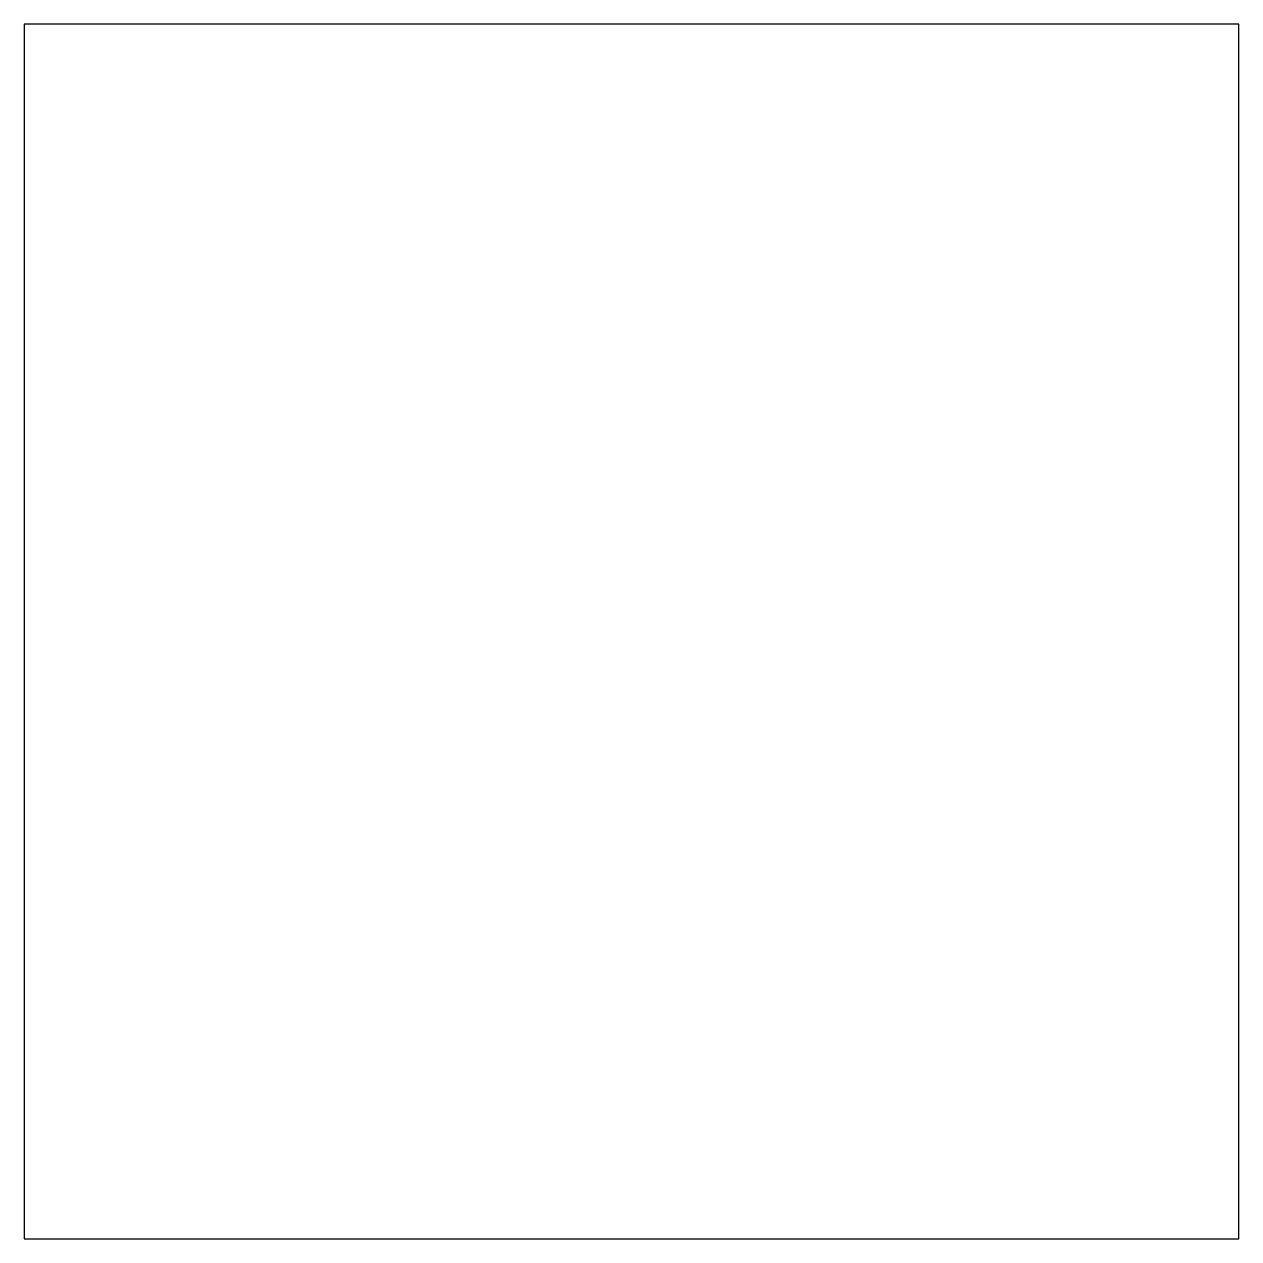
# Model space of a CAD drawing. Header units: millimetres. Extents: x -10 to 10, y -10 to 10.
import ezdxf

# ---------------------------------------------------------------- set-up
doc = ezdxf.new("R2010")
doc.units = ezdxf.units.MM
doc.header["$MEASUREMENT"] = 0
doc.layers.add('DEFAULT', color=18, linetype='Continuous', true_color=0x000000)

msp = doc.modelspace()

# ---------------------------------------------------------------- linework, layer by layer
at = {"layer": 'DEFAULT'}
for p, q in [((-10, 10), (-10, -10)), ((10, 10), (-10, 10)), ((10, -10), (10, 10)), ((-10, -10), (10, -10))]:
    msp.add_line(p, q, dxfattribs=at)

doc.saveas('drawing.dxf')
